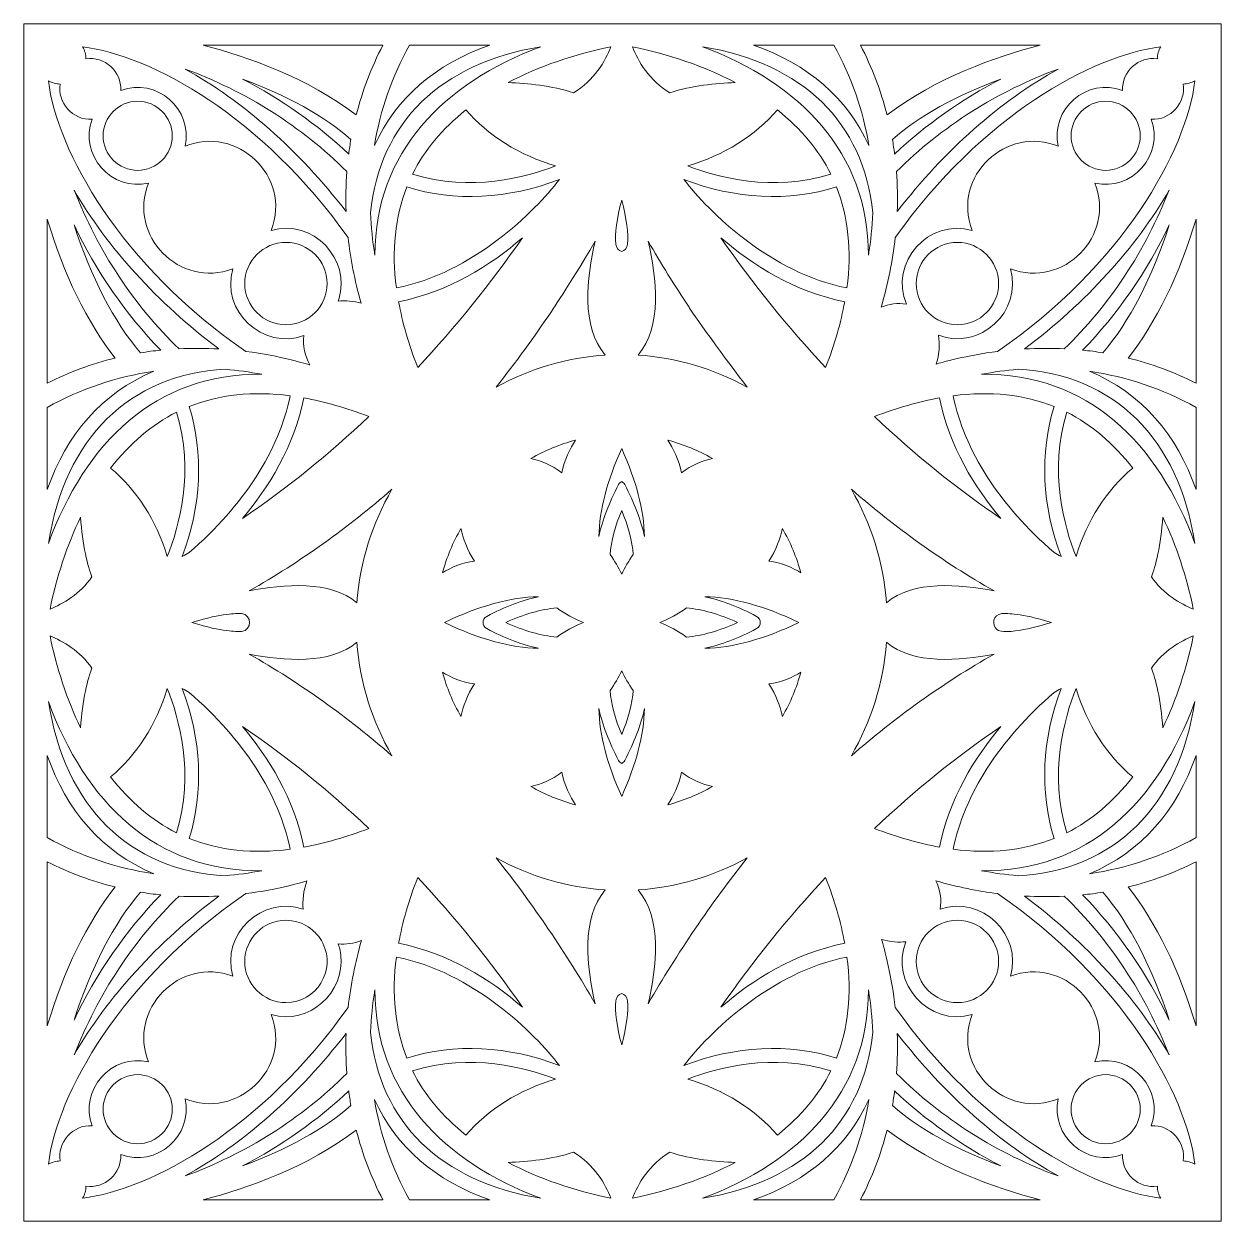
# Model space of a CAD drawing. Header units: inches. Extents: x 46 to 4633, y 0 to 864.
# Drawn here: x 1908 to 2772, y 0 to 864 of the extents above; entities that cross this region are included whole.
import ezdxf

# ---------------------------------------------------------------- set-up
doc = ezdxf.new("R2010")
doc.units = ezdxf.units.IN
doc.header["$MEASUREMENT"] = 0
doc.layers.add('_U+0421_U+043B_U+043E_U+0439 1', color=7, linetype='Continuous')

msp = doc.modelspace()

# ---------------------------------------------------------------- linework, layer by layer
at = {"layer": '_U+0421_U+043B_U+043E_U+0439 1', "color": 1, "lineweight": 9, "true_color": 0xff0000}
for points, knots in [([(1907.64, 864), (1907.64, 864), (1907.64, 0), (1907.64, 0), (2095.39, 0), (2582.29, 0), (2771.64, 0), (2771.64, 0), (2771.64, 864), (2771.64, 864), (2582.23, 864), (2095.45, 864), (1907.64, 864)], [0, 0, 0, 0, 1, 1, 1, 2, 2, 2, 3, 3, 3, 4, 4, 4, 4]), ([(2141.61, 709.83), (2143.22, 695.3), (2146.27, 679.17), (2150.95, 662.57), (2145.93, 663.92), (2139.55, 664.61), (2134.41, 663.86), (2134.47, 664.01), (2134.91, 665.38), (2134.87, 665.24), (2143.92, 694.26), (2116.2, 723.7), (2086.12, 714.96), (2101.02, 754.26), (2061.28, 791.12), (2023.9, 775.76), (2030.01, 802.37), (2003.18, 825.86), (1977.5, 816.01), (1978.29, 829.66), (1966.06, 840.95), (1952.37, 838.84), (1952.33, 841.9), (1951.51, 844.88), (1950.02, 847.52), (1999.65, 841.22), (2079.45, 797.5), (2141.61, 709.83)], [0, 0, 0, 0, 1, 1, 1, 2, 2, 2, 3, 3, 3, 4, 4, 4, 5, 5, 5, 6, 6, 6, 7, 7, 7, 8, 8, 8, 9, 9, 9, 9]), ([(2166.68, 848.69), (2158.36, 832.54), (2151.92, 815.64), (2147.47, 798.33), (2112.27, 825.09), (2069.36, 840.31), (2036.91, 848.69), (2036.91, 848.69), (2166.68, 848.69), (2166.68, 848.69)], [0, 0, 0, 0, 1, 1, 1, 2, 2, 2, 3, 3, 3, 3]), ([(2160.93, 697.11), (2159.25, 707.37), (2158.18, 717.57), (2157.74, 727.68), (2164.64, 793.18), (2208.18, 835.52), (2280.68, 847.57), (2210.48, 821.2), (2161.19, 771.86), (2160.93, 697.11)], [0, 0, 0, 0, 1, 1, 1, 2, 2, 2, 3, 3, 3, 3]), ([(2243.89, 848.69), (2204.54, 835.07), (2176.26, 810.49), (2160.61, 776.35), (2164.81, 801.66), (2173.29, 825.9), (2185.93, 848.69), (2185.93, 848.69), (2243.89, 848.69), (2243.89, 848.69)], [0, 0, 0, 0, 1, 1, 1, 2, 2, 2, 3, 3, 3, 3]), ([(2304.21, 814.38), (2288.45, 819.46), (2271.25, 821.23), (2257.05, 821.64), (2279.09, 833.27), (2305.33, 842.41), (2331.18, 847.41), (2327.2, 837.29), (2319.23, 823.03), (2304.21, 814.38)], [0, 0, 0, 0, 1, 1, 1, 2, 2, 2, 3, 3, 3, 3]), ([(2421.03, 821.64), (2406.83, 821.23), (2389.63, 819.46), (2373.88, 814.38), (2358.85, 823.03), (2350.89, 837.29), (2346.9, 847.41), (2372.75, 842.41), (2398.99, 833.27), (2421.03, 821.64)], [0, 0, 0, 0, 1, 1, 1, 2, 2, 2, 3, 3, 3, 3]), ([(2520.34, 727.68), (2519.9, 717.57), (2518.84, 707.37), (2517.16, 697.11), (2516.89, 771.84), (2467.62, 821.19), (2397.41, 847.57), (2469.9, 835.52), (2513.44, 793.18), (2520.34, 727.68)], [0, 0, 0, 0, 1, 1, 1, 2, 2, 2, 3, 3, 3, 3]), ([(2492.15, 848.69), (2504.79, 825.9), (2513.27, 801.66), (2517.47, 776.35), (2501.82, 810.49), (2473.54, 835.07), (2434.19, 848.69), (2434.19, 848.69), (2492.15, 848.69), (2492.15, 848.69)], [0, 0, 0, 0, 1, 1, 1, 2, 2, 2, 3, 3, 3, 3]), ([(2641.17, 848.69), (2608.72, 840.31), (2565.81, 825.09), (2530.61, 798.33), (2526.16, 815.64), (2519.72, 832.54), (2511.4, 848.69), (2511.4, 848.69), (2641.17, 848.69), (2641.17, 848.69)], [0, 0, 0, 0, 1, 1, 1, 2, 2, 2, 3, 3, 3, 3]), ([(2725.71, 838.84), (2712.02, 840.95), (2699.8, 829.66), (2700.58, 816.01), (2674.9, 825.86), (2648.07, 802.37), (2654.19, 775.76), (2616.8, 791.12), (2577.06, 754.26), (2591.96, 714.96), (2560.71, 724.04), (2531.85, 691.85), (2544.52, 661.66), (2538.34, 662.82), (2531.94, 661.9), (2526.29, 659.63), (2526.29, 659.63), (2526.29, 659.64), (2526.29, 659.64), (2531.1, 676.11), (2534.61, 693), (2536.47, 709.83), (2598.63, 797.5), (2678.44, 841.22), (2728.06, 847.52), (2726.57, 844.89), (2725.75, 841.9), (2725.71, 838.84)], [0, 0, 0, 0, 1, 1, 1, 2, 2, 2, 3, 3, 3, 4, 4, 4, 5, 5, 5, 6, 6, 6, 7, 7, 7, 8, 8, 8, 9, 9, 9, 9]), ([(2140.74, 757.48), (2139.98, 747.71), (2139.8, 738.3), (2140.19, 728.55), (2106.17, 772.78), (2065.5, 808.63), (2024.01, 831.44), (2067.18, 815.68), (2108.23, 789.85), (2140.74, 757.48)], [0, 0, 0, 0, 1, 1, 1, 2, 2, 2, 3, 3, 3, 3]), ([(2537.89, 728.55), (2538.28, 738.3), (2538.1, 747.71), (2537.35, 757.48), (2569.85, 789.85), (2610.91, 815.68), (2654.07, 831.44), (2612.58, 808.62), (2571.91, 772.78), (2537.89, 728.55)], [0, 0, 0, 0, 1, 1, 1, 2, 2, 2, 3, 3, 3, 3]), ([(1933.8, 820.59), (1931.53, 807.68), (1942.67, 794.19), (1956.88, 795.22), (1947.26, 769.47), (1970.97, 742.8), (1997.54, 749.17), (1982.53, 711.21), (2019.9, 672.77), (2058.43, 687.31), (2049.46, 656.59), (2080.21, 628.42), (2109.76, 639.05), (2108.76, 631.87), (2110.46, 624.25), (2114.04, 617.92), (2112.23, 618.37), (2092.77, 624.54), (2067.75, 627.71), (1977.76, 689.27), (1931.51, 772.24), (1925.28, 823.03), (1927.86, 821.53), (1930.79, 820.68), (1933.8, 820.59)], [0, 0, 0, 0, 1, 1, 1, 2, 2, 2, 3, 3, 3, 4, 4, 4, 5, 5, 5, 6, 6, 6, 7, 7, 7, 8, 8, 8, 8]), ([(2143.66, 780.68), (2143.03, 777.13), (2142.49, 773.6), (2142.03, 770.12), (2119.5, 791.34), (2093.32, 809.74), (2065.47, 824.13), (2097.16, 812.51), (2124.72, 797.34), (2143.66, 780.68)], [0, 0, 0, 0, 1, 1, 1, 2, 2, 2, 3, 3, 3, 3]), ([(2534.42, 780.68), (2553.36, 797.34), (2580.92, 812.51), (2612.61, 824.13), (2584.76, 809.74), (2558.58, 791.34), (2536.05, 770.12), (2535.59, 773.6), (2535.05, 777.13), (2534.42, 780.68)], [0, 0, 0, 0, 1, 1, 1, 2, 2, 2, 3, 3, 3, 3]), ([(2744.28, 820.59), (2747.29, 820.68), (2750.22, 821.53), (2752.8, 823.03), (2746.58, 772.24), (2700.32, 689.27), (2610.33, 627.71), (2588.96, 625.01), (2568.9, 619.45), (2566.06, 618.51), (2568.1, 624.74), (2569.04, 632.86), (2567.61, 639.32), (2597.49, 627.93), (2628.66, 656.48), (2619.65, 687.31), (2658.18, 672.77), (2695.55, 711.21), (2680.54, 749.17), (2707.11, 742.8), (2730.82, 769.47), (2721.2, 795.22), (2735.41, 794.19), (2746.55, 807.68), (2744.28, 820.59)], [0, 0, 0, 0, 1, 1, 1, 2, 2, 2, 3, 3, 3, 4, 4, 4, 5, 5, 5, 6, 6, 6, 7, 7, 7, 8, 8, 8, 8]), ([(2014.67, 783.26), (2014.67, 769.52), (2003.48, 758.33), (1989.73, 758.33), (1975.99, 758.33), (1964.8, 769.52), (1964.8, 783.26), (1964.8, 797.01), (1975.99, 808.2), (1989.73, 808.2), (2003.48, 808.2), (2014.67, 797.01), (2014.67, 783.26)], [0, 0, 0, 0, 1, 1, 1, 2, 2, 2, 3, 3, 3, 4, 4, 4, 4]), ([(2663.42, 783.26), (2663.42, 797.01), (2674.6, 808.2), (2688.35, 808.2), (2702.09, 808.2), (2713.28, 797.01), (2713.28, 783.26), (2713.28, 769.52), (2702.09, 758.33), (2688.35, 758.33), (2674.6, 758.33), (2663.42, 769.52), (2663.42, 783.26)], [0, 0, 0, 0, 1, 1, 1, 2, 2, 2, 3, 3, 3, 4, 4, 4, 4]), ([(2291.38, 761.56), (2270.14, 753.29), (2230.15, 742.45), (2188.14, 755.58), (2196.73, 772.88), (2209.67, 788.46), (2226.67, 801.97), (2242.33, 783.52), (2265.43, 769.13), (2291.38, 761.56)], [0, 0, 0, 0, 1, 1, 1, 2, 2, 2, 3, 3, 3, 3]), ([(2451.41, 801.97), (2468.41, 788.47), (2481.35, 772.89), (2489.95, 755.58), (2447.93, 742.45), (2407.94, 753.29), (2386.7, 761.56), (2412.65, 769.13), (2435.75, 783.52), (2451.41, 801.97)], [0, 0, 0, 0, 1, 1, 1, 2, 2, 2, 3, 3, 3, 3]), ([(2294.08, 751.78), (2276.41, 728.35), (2231.29, 684.2), (2176.49, 673.43), (2172.93, 700.28), (2175.47, 724.8), (2184.05, 746.39), (2217.97, 735.51), (2257.41, 737.5), (2294.08, 751.78)], [0, 0, 0, 0, 1, 1, 1, 2, 2, 2, 3, 3, 3, 3]), ([(2501.59, 673.43), (2446.79, 684.2), (2401.67, 728.35), (2384, 751.78), (2420.67, 737.5), (2460.11, 735.51), (2494.03, 746.39), (2502.61, 724.8), (2505.15, 700.28), (2501.59, 673.43)], [0, 0, 0, 0, 1, 1, 1, 2, 2, 2, 3, 3, 3, 3]), ([(1943.9, 744.11), (1967.57, 702.88), (2003.91, 662.75), (2048.23, 629.46), (2038.91, 629.94), (2028.92, 629.99), (2019.61, 629.55), (1987.53, 659.98), (1960.72, 700.91), (1943.9, 744.11)], [0, 0, 0, 0, 1, 1, 1, 2, 2, 2, 3, 3, 3, 3]), ([(2629.85, 629.46), (2674.17, 662.75), (2710.51, 702.88), (2734.19, 744.11), (2717.36, 700.91), (2690.55, 659.98), (2658.48, 629.55), (2649.16, 629.99), (2639.17, 629.94), (2629.85, 629.46)], [0, 0, 0, 0, 1, 1, 1, 2, 2, 2, 3, 3, 3, 3]), ([(2339.04, 736.83), (2342.62, 723.53), (2344.08, 712.68), (2343.29, 705.09), (2342.98, 702.17), (2341.19, 700.36), (2339.04, 699.65), (2336.89, 700.36), (2335.1, 702.17), (2334.79, 705.09), (2334, 712.67), (2335.46, 723.53), (2339.04, 736.83)], [0, 0, 0, 0, 1, 1, 1, 2, 2, 2, 3, 3, 3, 4, 4, 4, 4]), ([(1924.52, 723.15), (1936.19, 683.66), (1953.44, 648.15), (1973.42, 622.87), (1956.7, 618.72), (1940.29, 612.67), (1924.52, 604.84), (1924.52, 604.84), (1924.52, 723.15), (1924.52, 723.15)], [0, 0, 0, 0, 1, 1, 1, 2, 2, 2, 3, 3, 3, 3]), ([(2006.38, 628.58), (2001.53, 628.09), (1996.66, 627.43), (1991.82, 626.64), (1972.6, 648.79), (1955.74, 681.59), (1943.8, 719.1), (1959.66, 685.66), (1981.28, 654.22), (2006.38, 628.58)], [0, 0, 0, 0, 1, 1, 1, 2, 2, 2, 3, 3, 3, 3]), ([(2734.28, 719.1), (2722.34, 681.59), (2705.48, 648.79), (2686.26, 626.64), (2681.42, 627.43), (2676.55, 628.09), (2671.7, 628.58), (2696.8, 654.22), (2718.42, 685.66), (2734.28, 719.1)], [0, 0, 0, 0, 1, 1, 1, 2, 2, 2, 3, 3, 3, 3]), ([(2753.56, 604.84), (2737.79, 612.67), (2721.38, 618.72), (2704.66, 622.87), (2724.65, 648.16), (2741.9, 683.66), (2753.56, 723.15), (2753.56, 723.15), (2753.56, 604.84), (2753.56, 604.84)], [0, 0, 0, 0, 1, 1, 1, 2, 2, 2, 3, 3, 3, 3]), ([(2191.81, 615.98), (2185.43, 632.48), (2180.81, 648.45), (2178.05, 663.54), (2214.05, 670.48), (2244.49, 689.9), (2267.38, 709.61), (2244.46, 676.58), (2219.12, 645.18), (2191.81, 615.98)], [0, 0, 0, 0, 1, 1, 1, 2, 2, 2, 3, 3, 3, 3]), ([(2486.27, 615.98), (2458.96, 645.18), (2433.62, 676.58), (2410.7, 709.61), (2433.6, 689.9), (2464.03, 670.49), (2500.03, 663.54), (2497.27, 648.45), (2492.65, 632.48), (2486.27, 615.98)], [0, 0, 0, 0, 1, 1, 1, 2, 2, 2, 3, 3, 3, 3]), ([(2096.74, 646.91), (2080.35, 646.91), (2067.02, 660.24), (2067.02, 676.63), (2067.02, 693.02), (2080.35, 706.35), (2096.74, 706.35), (2113.12, 706.35), (2126.46, 693.02), (2126.46, 676.63), (2126.46, 660.24), (2113.12, 646.91), (2096.74, 646.91)], [0, 0, 0, 0, 1, 1, 1, 2, 2, 2, 3, 3, 3, 4, 4, 4, 4]), ([(2327.23, 625.06), (2299.52, 623.07), (2272.66, 615.14), (2248.4, 601.83), (2262.48, 619.6), (2276.02, 638.13), (2288.76, 657.11), (2289.39, 657.62), (2310.75, 691.2), (2319.89, 707.11), (2313.92, 680.88), (2309.52, 645.29), (2327.23, 625.06)], [0, 0, 0, 0, 1, 1, 1, 2, 2, 2, 3, 3, 3, 4, 4, 4, 4]), ([(2429.69, 601.83), (2405.42, 615.14), (2378.56, 623.07), (2350.86, 625.06), (2368.56, 645.29), (2364.16, 680.88), (2358.2, 707.11), (2367.34, 691.2), (2377.26, 675.19), (2387.72, 659.5), (2388.06, 658.38), (2415.6, 619.6), (2429.69, 601.83)], [0, 0, 0, 0, 1, 1, 1, 2, 2, 2, 3, 3, 3, 4, 4, 4, 4]), ([(2551.62, 676.63), (2551.62, 693.02), (2564.96, 706.35), (2581.34, 706.35), (2597.73, 706.35), (2611.06, 693.02), (2611.06, 676.63), (2611.06, 660.24), (2597.73, 646.91), (2581.34, 646.91), (2564.96, 646.91), (2551.62, 660.24), (2551.62, 676.63)], [0, 0, 0, 0, 1, 1, 1, 2, 2, 2, 3, 3, 3, 4, 4, 4, 4]), ([(2052.97, 614.76), (2061.69, 614.01), (2070.47, 612.79), (2079.28, 611.13), (2002.42, 611.95), (1951.87, 561.72), (1925.26, 488.9), (1937.21, 565.16), (1983.52, 610.91), (2052.97, 614.76)], [0, 0, 0, 0, 1, 1, 1, 2, 2, 2, 3, 3, 3, 3]), ([(2598.8, 611.13), (2607.61, 612.79), (2616.4, 614.01), (2625.11, 614.76), (2694.57, 610.91), (2740.87, 565.15), (2752.82, 488.9), (2726.21, 561.72), (2675.66, 611.95), (2598.8, 611.13)], [0, 0, 0, 0, 1, 1, 1, 2, 2, 2, 3, 3, 3, 3]), ([(1924.52, 587.28), (1948.7, 600.69), (1974.47, 609.4), (2001.44, 613.32), (1963.59, 597.6), (1938.17, 567.4), (1924.52, 528), (1924.52, 528), (1924.52, 587.28), (1924.52, 587.28)], [0, 0, 0, 0, 1, 1, 1, 2, 2, 2, 3, 3, 3, 3]), ([(2753.56, 528), (2739.91, 567.4), (2714.49, 597.6), (2676.64, 613.32), (2703.61, 609.4), (2729.38, 600.69), (2753.56, 587.28), (2753.56, 587.28), (2753.56, 528), (2753.56, 528)], [0, 0, 0, 0, 1, 1, 1, 2, 2, 2, 3, 3, 3, 3]), ([(2026.97, 482.5), (2025.32, 481.52), (2023.63, 480.53), (2021.89, 479.52), (2035.62, 515.74), (2037.49, 554.62), (2026.96, 587.85), (2048.5, 596.49), (2072.95, 599.11), (2099.74, 595.65), (2091.99, 556.43), (2066.25, 516.38), (2026.97, 482.5)], [0, 0, 0, 0, 1, 1, 1, 2, 2, 2, 3, 3, 3, 4, 4, 4, 4]), ([(2656.19, 479.52), (2654.45, 480.53), (2652.76, 481.52), (2651.11, 482.5), (2611.83, 516.38), (2586.1, 556.43), (2578.34, 595.65), (2605.13, 599.11), (2629.58, 596.49), (2651.12, 587.85), (2640.59, 554.62), (2642.46, 515.74), (2656.19, 479.52)], [0, 0, 0, 0, 1, 1, 1, 2, 2, 2, 3, 3, 3, 4, 4, 4, 4]), ([(2156.67, 580.68), (2127.86, 553.5), (2097.21, 528.79), (2065.29, 506.96), (2084.09, 529.26), (2102.82, 559.03), (2109.63, 594.13), (2124.54, 591.44), (2140.33, 586.92), (2156.67, 580.68)], [0, 0, 0, 0, 1, 1, 1, 2, 2, 2, 3, 3, 3, 3]), ([(2568.45, 594.13), (2575.26, 559.03), (2593.99, 529.27), (2612.79, 506.96), (2580.87, 528.79), (2550.22, 553.5), (2521.41, 580.68), (2537.75, 586.92), (2553.54, 591.44), (2568.45, 594.13)], [0, 0, 0, 0, 1, 1, 1, 2, 2, 2, 3, 3, 3, 3]), ([(1970.21, 543.39), (1983.98, 561.25), (1999.96, 574.8), (2017.78, 583.73), (2030.91, 541.17), (2019.58, 500.84), (2011.12, 479.63), (2003.26, 505.4), (1988.69, 528.17), (1970.21, 543.39)], [0, 0, 0, 0, 1, 1, 1, 2, 2, 2, 3, 3, 3, 3]), ([(2666.96, 479.63), (2658.5, 500.84), (2647.17, 541.17), (2660.3, 583.73), (2678.13, 574.8), (2694.1, 561.25), (2707.87, 543.39), (2689.39, 528.17), (2674.82, 505.4), (2666.96, 479.63)], [0, 0, 0, 0, 1, 1, 1, 2, 2, 2, 3, 3, 3, 3]), ([(2273.56, 550.29), (2283.69, 556.12), (2294.45, 560.58), (2305.7, 563.61), (2301.8, 557.56), (2297.66, 549.37), (2295.87, 539.95), (2288.67, 545.77), (2280.39, 548.76), (2273.56, 550.29)], [0, 0, 0, 0, 1, 1, 1, 2, 2, 2, 3, 3, 3, 3]), ([(2372.39, 563.61), (2383.63, 560.57), (2394.39, 556.12), (2404.52, 550.29), (2397.7, 548.76), (2389.41, 545.77), (2382.21, 539.95), (2380.42, 549.37), (2376.28, 557.56), (2372.39, 563.61)], [0, 0, 0, 0, 1, 1, 1, 2, 2, 2, 3, 3, 3, 3]), ([(2341.3, 531.54), (2340.76, 532.56), (2339.96, 533.29), (2339.04, 533.72), (2338.12, 533.29), (2337.32, 532.56), (2336.78, 531.54), (2329.88, 518.43), (2325.12, 505.88), (2322.58, 494.1), (2323.01, 513.26), (2328.53, 534.52), (2339.04, 557.48), (2349.55, 534.52), (2355.07, 513.26), (2355.5, 494.1), (2352.96, 505.88), (2348.2, 518.43), (2341.3, 531.54)], [0, 0, 0, 0, 1, 1, 1, 2, 2, 2, 3, 3, 3, 4, 4, 4, 5, 5, 5, 6, 6, 6, 6]), ([(2148, 446.09), (2128.81, 462.64), (2095.23, 459.73), (2070.2, 454.82), (2107.32, 475.91), (2141.93, 500.76), (2173.26, 528.15), (2159.16, 503.6), (2150.17, 476.18), (2148, 446.09)], [0, 0, 0, 0, 1, 1, 1, 2, 2, 2, 3, 3, 3, 3]), ([(2607.88, 454.82), (2582.85, 459.73), (2549.27, 462.64), (2530.08, 446.1), (2527.91, 476.18), (2518.92, 503.6), (2504.82, 528.16), (2536.15, 500.77), (2570.76, 475.92), (2607.88, 454.82)], [0, 0, 0, 0, 1, 1, 1, 2, 2, 2, 3, 3, 3, 3]), ([(2339.04, 466.77), (2336.75, 471.66), (2333.96, 476.42), (2330.68, 481.04), (2331.53, 490.9), (2334.33, 501.59), (2339.04, 512.93), (2343.75, 501.59), (2346.56, 490.9), (2347.41, 481.04), (2344.12, 476.42), (2341.33, 471.66), (2339.04, 466.77)], [0, 0, 0, 0, 1, 1, 1, 2, 2, 2, 3, 3, 3, 4, 4, 4, 4]), ([(1926.51, 441.7), (1931.01, 464.43), (1938.79, 487.8), (1948.52, 507.91), (1949.8, 488.6), (1953.81, 471.4), (1956.75, 465.03), (1948.19, 452.44), (1935.57, 445.39), (1926.51, 441.7)], [0, 0, 0, 0, 1, 1, 1, 2, 2, 2, 3, 3, 3, 3]), ([(2721.33, 465.03), (2724.28, 471.4), (2728.29, 488.6), (2729.57, 507.91), (2739.29, 487.8), (2747.08, 464.43), (2751.57, 441.7), (2742.51, 445.39), (2729.9, 452.44), (2721.33, 465.03)], [0, 0, 0, 0, 1, 1, 1, 2, 2, 2, 3, 3, 3, 3]), ([(2209.68, 467.77), (2212.73, 479.01), (2217.21, 489.76), (2223.06, 499.88), (2224.58, 492.88), (2227.44, 484.19), (2232.82, 476.28), (2223.59, 475.3), (2215.6, 471.53), (2209.68, 467.77)], [0, 0, 0, 0, 1, 1, 1, 2, 2, 2, 3, 3, 3, 3]), ([(2445.26, 476.28), (2450.64, 484.19), (2453.5, 492.88), (2455.02, 499.88), (2460.87, 489.76), (2465.35, 479.01), (2468.4, 467.77), (2462.48, 471.53), (2454.49, 475.3), (2445.26, 476.28)], [0, 0, 0, 0, 1, 1, 1, 2, 2, 2, 3, 3, 3, 3]), ([(2211.13, 431.99), (2211.14, 432), (2211.14, 432), (2211.14, 432), (2211.14, 432), (2211.14, 432), (2211.13, 432.01), (2235.86, 443.93), (2258.7, 450.18), (2279.13, 450.63), (2267.35, 448.09), (2254.79, 443.33), (2241.67, 436.43), (2238.12, 434.56), (2238.11, 429.44), (2241.67, 427.57), (2254.79, 420.67), (2267.35, 415.91), (2279.13, 413.37), (2258.7, 413.82), (2235.86, 420.07), (2211.13, 431.99)], [0, 0, 0, 0, 1, 1, 1, 2, 2, 2, 3, 3, 3, 4, 4, 4, 5, 5, 5, 6, 6, 6, 7, 7, 7, 7]), ([(2466.95, 432.01), (2466.95, 432), (2466.94, 432), (2466.94, 432), (2466.94, 432), (2466.95, 432), (2466.95, 431.99), (2442.22, 420.07), (2419.39, 413.82), (2398.95, 413.37), (2410.74, 415.91), (2423.29, 420.67), (2436.41, 427.57), (2439.97, 429.44), (2439.97, 434.56), (2436.41, 436.43), (2423.29, 443.33), (2410.74, 448.09), (2398.95, 450.63), (2419.39, 450.18), (2442.22, 443.93), (2466.95, 432.01)], [0, 0, 0, 0, 1, 1, 1, 2, 2, 2, 3, 3, 3, 4, 4, 4, 5, 5, 5, 6, 6, 6, 7, 7, 7, 7]), ([(2311.49, 431.99), (2304.83, 429.39), (2298.37, 425.87), (2292.18, 421.47), (2280.86, 422.45), (2268.49, 425.99), (2255.33, 431.99), (2255.33, 432), (2255.33, 432), (2255.34, 432), (2255.33, 432), (2255.33, 432), (2255.33, 432.01), (2268.49, 438.01), (2280.86, 441.55), (2292.18, 442.53), (2298.37, 438.13), (2304.83, 434.61), (2311.49, 432.01), (2311.48, 432), (2311.47, 432), (2311.47, 432), (2311.47, 432), (2311.48, 432), (2311.49, 431.99)], [0, 0, 0, 0, 1, 1, 1, 2, 2, 2, 3, 3, 3, 4, 4, 4, 5, 5, 5, 6, 6, 6, 7, 7, 7, 8, 8, 8, 8]), ([(2366.6, 432.01), (2373.25, 434.61), (2379.71, 438.13), (2385.9, 442.53), (2397.22, 441.55), (2409.59, 438.01), (2422.76, 432.01), (2422.75, 432), (2422.75, 432), (2422.74, 432), (2422.75, 432), (2422.75, 432), (2422.76, 431.99), (2409.59, 425.99), (2397.22, 422.45), (2385.9, 421.47), (2379.71, 425.87), (2373.25, 429.39), (2366.6, 431.99), (2366.6, 432), (2366.61, 432), (2366.61, 432), (2366.61, 432), (2366.6, 432), (2366.6, 432.01)], [0, 0, 0, 0, 1, 1, 1, 2, 2, 2, 3, 3, 3, 4, 4, 4, 5, 5, 5, 6, 6, 6, 7, 7, 7, 8, 8, 8, 8]), ([(2028.9, 432.01), (2052.01, 439.06), (2059.95, 438.42), (2064.75, 438.42), (2072.47, 437.61), (2072.47, 426.39), (2064.75, 425.58), (2059.95, 425.58), (2052.01, 424.94), (2028.9, 431.99), (2028.91, 431.99), (2028.92, 432), (2028.92, 432), (2028.92, 432), (2028.91, 432), (2028.9, 432.01)], [0, 0, 0, 0, 1, 1, 1, 2, 2, 2, 3, 3, 3, 4, 4, 4, 5, 5, 5, 5]), ([(2649.18, 431.99), (2642.06, 429.82), (2615.59, 422.22), (2609.8, 427), (2605.88, 430.23), (2607.06, 437.76), (2613.33, 438.42), (2618.13, 438.42), (2626.07, 439.06), (2649.18, 432.01), (2649.17, 432), (2649.17, 432), (2649.16, 432), (2649.17, 432), (2649.17, 432), (2649.18, 431.99)], [0, 0, 0, 0, 1, 1, 1, 2, 2, 2, 3, 3, 3, 4, 4, 4, 5, 5, 5, 5]), ([(1956.75, 398.97), (1953.81, 392.6), (1949.8, 375.4), (1948.52, 356.09), (1938.79, 376.2), (1931.01, 399.57), (1926.51, 422.3), (1935.57, 418.61), (1948.19, 411.56), (1956.75, 398.97)], [0, 0, 0, 0, 1, 1, 1, 2, 2, 2, 3, 3, 3, 3]), ([(2070.2, 409.18), (2095.23, 404.27), (2128.81, 401.36), (2148, 417.9), (2150.17, 387.82), (2159.16, 360.4), (2173.26, 335.84), (2141.96, 363.21), (2107.2, 388.15), (2070.2, 409.18)], [0, 0, 0, 0, 1, 1, 1, 2, 2, 2, 3, 3, 3, 3]), ([(2530.08, 417.91), (2549.27, 401.36), (2582.85, 404.27), (2607.88, 409.18), (2570.87, 388.15), (2536.11, 363.2), (2504.82, 335.84), (2518.92, 360.4), (2527.91, 387.82), (2530.08, 417.91)], [0, 0, 0, 0, 1, 1, 1, 2, 2, 2, 3, 3, 3, 3]), ([(2751.57, 422.3), (2747.08, 399.57), (2739.29, 376.2), (2729.57, 356.09), (2728.29, 375.4), (2724.28, 392.6), (2721.33, 398.97), (2729.9, 411.56), (2742.51, 418.61), (2751.57, 422.3)], [0, 0, 0, 0, 1, 1, 1, 2, 2, 2, 3, 3, 3, 3]), ([(2232.82, 387.72), (2227.44, 379.81), (2224.58, 371.12), (2223.06, 364.12), (2217.21, 374.24), (2212.73, 384.99), (2209.68, 396.23), (2215.6, 392.47), (2223.59, 388.7), (2232.82, 387.72)], [0, 0, 0, 0, 1, 1, 1, 2, 2, 2, 3, 3, 3, 3]), ([(2339.04, 397.23), (2341.33, 392.34), (2344.12, 387.58), (2347.41, 382.96), (2346.56, 373.1), (2343.75, 362.41), (2339.04, 351.08), (2334.33, 362.41), (2331.53, 373.1), (2330.68, 382.96), (2333.96, 387.58), (2336.75, 392.34), (2339.04, 397.23)], [0, 0, 0, 0, 1, 1, 1, 2, 2, 2, 3, 3, 3, 4, 4, 4, 4]), ([(2468.41, 396.23), (2465.35, 384.99), (2460.87, 374.24), (2455.03, 364.12), (2453.5, 371.12), (2450.64, 379.81), (2445.26, 387.72), (2454.49, 388.7), (2462.48, 392.47), (2468.41, 396.23)], [0, 0, 0, 0, 1, 1, 1, 2, 2, 2, 3, 3, 3, 3]), ([(2011.12, 384.37), (2019.58, 363.16), (2030.91, 322.83), (2017.78, 280.27), (1999.95, 289.2), (1983.98, 302.75), (1970.21, 320.61), (1988.69, 335.83), (2003.26, 358.6), (2011.12, 384.37)], [0, 0, 0, 0, 1, 1, 1, 2, 2, 2, 3, 3, 3, 3]), ([(2026.96, 276.15), (2037.49, 309.38), (2035.62, 348.26), (2021.9, 384.48), (2023.63, 383.47), (2025.32, 382.48), (2026.97, 381.5), (2066.25, 347.62), (2091.99, 307.57), (2099.74, 268.34), (2072.96, 264.88), (2048.5, 267.51), (2026.96, 276.15)], [0, 0, 0, 0, 1, 1, 1, 2, 2, 2, 3, 3, 3, 4, 4, 4, 4]), ([(2651.11, 381.5), (2652.76, 382.48), (2654.45, 383.47), (2656.19, 384.48), (2642.46, 348.26), (2640.59, 309.38), (2651.12, 276.15), (2629.58, 267.51), (2605.13, 264.89), (2578.34, 268.34), (2586.1, 307.57), (2611.83, 347.62), (2651.11, 381.5)], [0, 0, 0, 0, 1, 1, 1, 2, 2, 2, 3, 3, 3, 4, 4, 4, 4]), ([(2707.87, 320.61), (2694.1, 302.75), (2678.13, 289.2), (2660.31, 280.27), (2647.17, 322.83), (2658.5, 363.16), (2666.96, 384.37), (2674.82, 358.6), (2689.39, 335.83), (2707.87, 320.61)], [0, 0, 0, 0, 1, 1, 1, 2, 2, 2, 3, 3, 3, 3]), ([(1925.26, 375.1), (1951.88, 302.28), (2002.42, 252.05), (2079.28, 252.87), (2070.47, 251.21), (2061.69, 249.99), (2052.97, 249.24), (1983.52, 253.09), (1937.21, 298.84), (1925.26, 375.1)], [0, 0, 0, 0, 1, 1, 1, 2, 2, 2, 3, 3, 3, 3]), ([(2625.11, 249.24), (2616.4, 249.99), (2607.61, 251.21), (2598.8, 252.87), (2675.66, 252.05), (2726.21, 302.28), (2752.82, 375.1), (2740.87, 298.84), (2694.56, 253.09), (2625.11, 249.24)], [0, 0, 0, 0, 1, 1, 1, 2, 2, 2, 3, 3, 3, 3]), ([(2336.78, 332.46), (2337.32, 331.44), (2338.12, 330.71), (2339.04, 330.27), (2339.96, 330.71), (2340.76, 331.44), (2341.3, 332.46), (2348.2, 345.57), (2352.96, 358.12), (2355.5, 369.9), (2355.07, 350.74), (2349.55, 329.48), (2339.04, 306.53), (2328.53, 329.48), (2323.01, 350.74), (2322.58, 369.9), (2325.12, 358.12), (2329.88, 345.57), (2336.78, 332.46)], [0, 0, 0, 0, 1, 1, 1, 2, 2, 2, 3, 3, 3, 4, 4, 4, 5, 5, 5, 6, 6, 6, 6]), ([(2109.63, 269.87), (2102.82, 304.97), (2084.09, 334.73), (2065.29, 357.04), (2097.21, 335.21), (2127.86, 310.5), (2156.67, 283.32), (2140.33, 277.08), (2124.54, 272.56), (2109.63, 269.87)], [0, 0, 0, 0, 1, 1, 1, 2, 2, 2, 3, 3, 3, 3]), ([(2521.41, 283.32), (2550.22, 310.5), (2580.87, 335.21), (2612.79, 357.04), (2593.99, 334.74), (2575.26, 304.97), (2568.45, 269.87), (2553.54, 272.56), (2537.75, 277.08), (2521.41, 283.32)], [0, 0, 0, 0, 1, 1, 1, 2, 2, 2, 3, 3, 3, 3]), ([(1924.52, 336), (1938.17, 296.6), (1963.59, 266.4), (2001.44, 250.68), (1974.47, 254.6), (1948.7, 263.31), (1924.52, 276.72), (1924.52, 276.72), (1924.52, 336), (1924.52, 336)], [0, 0, 0, 0, 1, 1, 1, 2, 2, 2, 3, 3, 3, 3]), ([(2753.56, 276.72), (2729.38, 263.31), (2703.61, 254.6), (2676.64, 250.68), (2714.49, 266.4), (2739.91, 296.6), (2753.56, 336), (2753.56, 336), (2753.56, 276.72), (2753.56, 276.72)], [0, 0, 0, 0, 1, 1, 1, 2, 2, 2, 3, 3, 3, 3]), ([(2305.7, 300.39), (2294.45, 303.43), (2283.7, 307.88), (2273.56, 313.71), (2280.39, 315.24), (2288.67, 318.23), (2295.87, 324.05), (2297.67, 314.63), (2301.8, 306.44), (2305.7, 300.39)], [0, 0, 0, 0, 1, 1, 1, 2, 2, 2, 3, 3, 3, 3]), ([(2404.52, 313.71), (2394.39, 307.88), (2383.63, 303.43), (2372.39, 300.39), (2376.28, 306.44), (2380.42, 314.63), (2382.21, 324.05), (2389.41, 318.23), (2397.7, 315.24), (2404.52, 313.71)], [0, 0, 0, 0, 1, 1, 1, 2, 2, 2, 3, 3, 3, 3]), ([(2248.4, 262.17), (2272.67, 248.86), (2299.52, 240.93), (2327.23, 238.94), (2309.52, 218.71), (2313.92, 183.12), (2319.89, 156.89), (2299.21, 192.9), (2274.88, 228.77), (2248.4, 262.17)], [0, 0, 0, 0, 1, 1, 1, 2, 2, 2, 3, 3, 3, 3]), ([(2350.86, 238.94), (2378.56, 240.93), (2405.42, 248.86), (2429.69, 262.17), (2403.44, 229.07), (2379.06, 193.22), (2358.2, 156.89), (2364.16, 183.12), (2368.56, 218.71), (2350.86, 238.94)], [0, 0, 0, 0, 1, 1, 1, 2, 2, 2, 3, 3, 3, 3]), ([(1924.52, 259.16), (1940.29, 251.33), (1956.7, 245.28), (1973.42, 241.13), (1953.44, 215.84), (1936.19, 180.33), (1924.52, 140.85), (1924.52, 140.85), (1924.52, 259.16), (1924.52, 259.16)], [0, 0, 0, 0, 1, 1, 1, 2, 2, 2, 3, 3, 3, 3]), ([(2753.56, 140.85), (2741.9, 180.33), (2724.65, 215.84), (2704.66, 241.13), (2721.38, 245.28), (2737.79, 251.33), (2753.56, 259.16), (2753.56, 259.16), (2753.56, 140.85), (2753.56, 140.85)], [0, 0, 0, 0, 1, 1, 1, 2, 2, 2, 3, 3, 3, 3]), ([(1933.8, 43.41), (1930.79, 43.32), (1927.86, 42.47), (1925.28, 40.97), (1931.5, 91.76), (1977.76, 174.73), (2067.75, 236.29), (2091.19, 239.26), (2109.6, 244.88), (2111.92, 245.45), (2109.33, 238.76), (2108.49, 230.78), (2109.24, 225.13), (2079.86, 235.24), (2049.52, 207.17), (2058.43, 176.69), (2019.91, 191.23), (1982.53, 152.79), (1997.54, 114.83), (1970.97, 121.2), (1947.26, 94.53), (1956.88, 68.78), (1942.68, 69.81), (1931.53, 56.32), (1933.8, 43.41)], [0, 0, 0, 0, 1, 1, 1, 2, 2, 2, 3, 3, 3, 4, 4, 4, 5, 5, 5, 6, 6, 6, 7, 7, 7, 8, 8, 8, 8]), ([(2191.81, 248.02), (2219.12, 218.82), (2244.46, 187.42), (2267.39, 154.39), (2244.49, 174.1), (2214.05, 193.52), (2178.05, 200.46), (2180.81, 215.55), (2185.43, 231.52), (2191.81, 248.02)], [0, 0, 0, 0, 1, 1, 1, 2, 2, 2, 3, 3, 3, 3]), ([(2486.27, 248.02), (2492.65, 231.52), (2497.27, 215.55), (2500.03, 200.46), (2464.03, 193.52), (2433.6, 174.11), (2410.7, 154.39), (2433.62, 187.42), (2458.96, 218.82), (2486.27, 248.02)], [0, 0, 0, 0, 1, 1, 1, 2, 2, 2, 3, 3, 3, 3]), ([(2744.28, 43.41), (2746.56, 56.32), (2735.41, 69.81), (2721.2, 68.78), (2730.82, 94.53), (2707.11, 121.2), (2680.54, 114.84), (2695.55, 152.79), (2658.18, 191.23), (2619.65, 176.69), (2628.4, 206.64), (2599.03, 235.19), (2568.89, 225.15), (2570.18, 232.06), (2568.88, 239.34), (2565.88, 245.55), (2581.26, 241.13), (2596.31, 238.06), (2610.33, 236.29), (2700.32, 174.73), (2746.58, 91.76), (2752.8, 40.97), (2750.22, 42.47), (2747.29, 43.32), (2744.28, 43.41)], [0, 0, 0, 0, 1, 1, 1, 2, 2, 2, 3, 3, 3, 4, 4, 4, 5, 5, 5, 6, 6, 6, 7, 7, 7, 8, 8, 8, 8]), ([(1943.8, 144.9), (1955.74, 182.41), (1972.6, 215.21), (1991.82, 237.36), (1996.66, 236.57), (2001.53, 235.91), (2006.38, 235.42), (1981.28, 209.78), (1959.66, 178.34), (1943.8, 144.9)], [0, 0, 0, 0, 1, 1, 1, 2, 2, 2, 3, 3, 3, 3]), ([(2019.6, 234.45), (2028.92, 234.01), (2038.91, 234.06), (2048.23, 234.54), (2003.91, 201.25), (1967.57, 161.12), (1943.9, 119.89), (1960.72, 163.09), (1987.53, 204.02), (2019.6, 234.45)], [0, 0, 0, 0, 1, 1, 1, 2, 2, 2, 3, 3, 3, 3]), ([(2734.19, 119.89), (2710.51, 161.12), (2674.17, 201.25), (2629.85, 234.54), (2639.17, 234.06), (2649.16, 234.01), (2658.48, 234.45), (2690.55, 204.02), (2717.36, 163.09), (2734.19, 119.89)], [0, 0, 0, 0, 1, 1, 1, 2, 2, 2, 3, 3, 3, 3]), ([(2671.7, 235.42), (2676.55, 235.91), (2681.42, 236.57), (2686.26, 237.36), (2705.48, 215.21), (2722.34, 182.41), (2734.28, 144.9), (2718.42, 178.34), (2696.8, 209.78), (2671.7, 235.42)], [0, 0, 0, 0, 1, 1, 1, 2, 2, 2, 3, 3, 3, 3]), ([(2096.74, 217.09), (2108.63, 217.09), (2115.23, 210.4), (2116.23, 209.78), (2118.17, 207.57), (2120.67, 206.01), (2123.4, 200.47), (2132.96, 181.13), (2118.98, 157.65), (2096.74, 157.65), (2080.35, 157.65), (2067.02, 170.98), (2067.02, 187.37), (2067.02, 203.76), (2080.35, 217.09), (2096.74, 217.09)], [0, 0, 0, 0, 1, 1, 1, 2, 2, 2, 3, 3, 3, 4, 4, 4, 5, 5, 5, 5]), ([(2581.34, 217.09), (2597.73, 217.09), (2611.06, 203.76), (2611.06, 187.37), (2611.06, 170.98), (2597.73, 157.65), (2581.34, 157.65), (2564.96, 157.65), (2551.62, 170.98), (2551.62, 187.37), (2551.62, 203.76), (2564.96, 217.09), (2581.34, 217.09)], [0, 0, 0, 0, 1, 1, 1, 2, 2, 2, 3, 3, 3, 4, 4, 4, 4]), ([(1952.37, 25.16), (1966.06, 23.04), (1978.29, 34.34), (1977.5, 47.99), (2003.18, 38.14), (2030.01, 61.63), (2023.9, 88.24), (2061.28, 72.88), (2101.02, 109.74), (2086.12, 149.04), (2113.69, 141.03), (2139.49, 165.16), (2136.35, 191.82), (2136.35, 191.82), (2136.1, 194.31), (2135.28, 197.33), (2135.07, 198.09), (2134.88, 198.72), (2134.88, 198.72), (2134.73, 199.18), (2134.58, 199.64), (2134.42, 200.1), (2140.02, 199.38), (2145.91, 200.3), (2151.25, 202.49), (2146.67, 186.46), (2143.39, 170.26), (2141.61, 154.17), (2079.45, 66.51), (1999.64, 22.78), (1950.01, 16.48), (1951.51, 19.11), (1952.33, 22.1), (1952.37, 25.16)], [0, 0, 0, 0, 1, 1, 1, 2, 2, 2, 3, 3, 3, 4, 4, 4, 5, 5, 5, 6, 6, 6, 7, 7, 7, 8, 8, 8, 9, 9, 9, 10, 10, 10, 11, 11, 11, 11]), ([(2536.47, 154.17), (2534.21, 174.66), (2528.52, 197.54), (2526.6, 203.31), (2532.63, 201.48), (2539.38, 200.95), (2544.23, 201.61), (2532.4, 171.84), (2560.71, 139.96), (2591.96, 149.04), (2577.06, 109.74), (2616.8, 72.88), (2654.18, 88.24), (2648.07, 61.63), (2674.9, 38.14), (2700.58, 47.99), (2699.79, 34.34), (2712.02, 23.04), (2725.71, 25.16), (2725.75, 22.1), (2726.57, 19.12), (2728.06, 16.48), (2678.44, 22.78), (2598.64, 66.51), (2536.47, 154.17)], [0, 0, 0, 0, 1, 1, 1, 2, 2, 2, 3, 3, 3, 4, 4, 4, 5, 5, 5, 6, 6, 6, 7, 7, 7, 8, 8, 8, 8]), ([(2176.49, 190.57), (2231.29, 179.8), (2276.41, 135.65), (2294.08, 112.22), (2257.41, 126.5), (2217.97, 128.49), (2184.05, 117.61), (2175.48, 139.2), (2172.93, 163.72), (2176.49, 190.57)], [0, 0, 0, 0, 1, 1, 1, 2, 2, 2, 3, 3, 3, 3]), ([(2384, 112.22), (2401.67, 135.65), (2446.79, 179.8), (2501.6, 190.57), (2505.15, 163.72), (2502.61, 139.2), (2494.03, 117.61), (2460.11, 128.49), (2420.67, 126.5), (2384, 112.22)], [0, 0, 0, 0, 1, 1, 1, 2, 2, 2, 3, 3, 3, 3]), ([(2157.74, 136.32), (2158.18, 146.43), (2159.25, 156.63), (2160.93, 166.89), (2161.19, 92.16), (2210.47, 42.81), (2280.68, 16.43), (2208.18, 28.48), (2164.64, 70.83), (2157.74, 136.32)], [0, 0, 0, 0, 1, 1, 1, 2, 2, 2, 3, 3, 3, 3]), ([(2339.04, 127.16), (2335.46, 140.47), (2334, 151.32), (2334.79, 158.91), (2335.1, 161.83), (2336.89, 163.64), (2339.04, 164.35), (2341.19, 163.64), (2342.98, 161.83), (2343.29, 158.91), (2344.08, 151.33), (2342.62, 140.47), (2339.04, 127.16)], [0, 0, 0, 0, 1, 1, 1, 2, 2, 2, 3, 3, 3, 4, 4, 4, 4]), ([(2517.16, 166.89), (2518.84, 156.63), (2519.9, 146.43), (2520.34, 136.32), (2513.44, 70.83), (2469.9, 28.48), (2397.41, 16.43), (2467.6, 42.8), (2516.89, 92.14), (2517.16, 166.89)], [0, 0, 0, 0, 1, 1, 1, 2, 2, 2, 3, 3, 3, 3]), ([(2140.19, 135.45), (2139.8, 125.7), (2139.98, 116.29), (2140.74, 106.52), (2108.23, 74.15), (2067.18, 48.32), (2024.01, 32.56), (2065.5, 55.38), (2106.17, 91.22), (2140.19, 135.45)], [0, 0, 0, 0, 1, 1, 1, 2, 2, 2, 3, 3, 3, 3]), ([(2537.35, 106.52), (2538.1, 116.29), (2538.28, 125.7), (2537.89, 135.45), (2571.91, 91.22), (2612.58, 55.37), (2654.07, 32.56), (2610.91, 48.32), (2569.85, 74.15), (2537.35, 106.52)], [0, 0, 0, 0, 1, 1, 1, 2, 2, 2, 3, 3, 3, 3]), ([(2291.38, 102.44), (2265.43, 94.87), (2242.33, 80.48), (2226.67, 62.03), (2209.67, 75.54), (2196.73, 91.12), (2188.14, 108.42), (2230.15, 121.55), (2270.14, 110.71), (2291.38, 102.44)], [0, 0, 0, 0, 1, 1, 1, 2, 2, 2, 3, 3, 3, 3]), ([(2386.7, 102.44), (2407.94, 110.71), (2447.93, 121.55), (2489.95, 108.42), (2481.35, 91.12), (2468.41, 75.54), (2451.41, 62.03), (2435.75, 80.48), (2412.65, 94.87), (2386.7, 102.44)], [0, 0, 0, 0, 1, 1, 1, 2, 2, 2, 3, 3, 3, 3]), ([(2014.67, 80.74), (2014.67, 66.99), (2003.48, 55.8), (1989.73, 55.8), (1975.99, 55.8), (1964.8, 66.99), (1964.8, 80.74), (1964.8, 94.48), (1975.99, 105.67), (1989.73, 105.67), (2003.48, 105.67), (2014.67, 94.48), (2014.67, 80.74)], [0, 0, 0, 0, 1, 1, 1, 2, 2, 2, 3, 3, 3, 4, 4, 4, 4]), ([(2663.42, 80.74), (2663.42, 94.48), (2674.6, 105.67), (2688.35, 105.67), (2702.09, 105.67), (2713.28, 94.48), (2713.28, 80.74), (2713.28, 66.99), (2702.09, 55.8), (2688.35, 55.8), (2674.6, 55.8), (2663.42, 66.99), (2663.42, 80.74)], [0, 0, 0, 0, 1, 1, 1, 2, 2, 2, 3, 3, 3, 4, 4, 4, 4]), ([(2143.66, 83.33), (2124.72, 66.66), (2097.16, 51.49), (2065.47, 39.87), (2093.32, 54.26), (2119.5, 72.66), (2142.03, 93.88), (2142.49, 90.4), (2143.03, 86.87), (2143.66, 83.33)], [0, 0, 0, 0, 1, 1, 1, 2, 2, 2, 3, 3, 3, 3]), ([(2185.93, 15.31), (2173.29, 38.1), (2164.81, 62.34), (2160.61, 87.65), (2176.26, 53.51), (2204.54, 28.93), (2243.89, 15.31), (2243.89, 15.31), (2185.93, 15.31), (2185.93, 15.31)], [0, 0, 0, 0, 1, 1, 1, 2, 2, 2, 3, 3, 3, 3]), ([(2434.19, 15.31), (2473.54, 28.93), (2501.82, 53.51), (2517.48, 87.65), (2513.27, 62.34), (2504.79, 38.1), (2492.15, 15.31), (2492.15, 15.31), (2434.19, 15.31), (2434.19, 15.31)], [0, 0, 0, 0, 1, 1, 1, 2, 2, 2, 3, 3, 3, 3]), ([(2534.42, 83.33), (2535.05, 86.87), (2535.59, 90.4), (2536.05, 93.88), (2558.58, 72.66), (2584.76, 54.26), (2612.61, 39.87), (2580.92, 51.49), (2553.36, 66.66), (2534.42, 83.33)], [0, 0, 0, 0, 1, 1, 1, 2, 2, 2, 3, 3, 3, 3]), ([(2036.91, 15.31), (2069.36, 23.69), (2112.27, 38.91), (2147.47, 65.67), (2151.92, 48.36), (2158.36, 31.46), (2166.68, 15.31), (2166.68, 15.31), (2036.91, 15.31), (2036.91, 15.31)], [0, 0, 0, 0, 1, 1, 1, 2, 2, 2, 3, 3, 3, 3]), ([(2511.4, 15.31), (2519.72, 31.46), (2526.16, 48.36), (2530.61, 65.67), (2565.81, 38.91), (2608.72, 23.69), (2641.17, 15.31), (2641.17, 15.31), (2511.4, 15.31), (2511.4, 15.31)], [0, 0, 0, 0, 1, 1, 1, 2, 2, 2, 3, 3, 3, 3]), ([(2257.05, 42.36), (2271.25, 42.77), (2288.45, 44.54), (2304.21, 49.62), (2319.23, 40.97), (2327.2, 26.71), (2331.18, 16.59), (2305.33, 21.59), (2279.09, 30.73), (2257.05, 42.36)], [0, 0, 0, 0, 1, 1, 1, 2, 2, 2, 3, 3, 3, 3]), ([(2373.88, 49.62), (2389.63, 44.54), (2406.83, 42.77), (2421.03, 42.36), (2398.99, 30.73), (2372.75, 21.59), (2346.9, 16.59), (2350.89, 26.71), (2358.85, 40.97), (2373.88, 49.62)], [0, 0, 0, 0, 1, 1, 1, 2, 2, 2, 3, 3, 3, 3])]:
    msp.add_open_spline(points, degree=3, knots=knots, dxfattribs=at)

doc.saveas('drawing.dxf')
